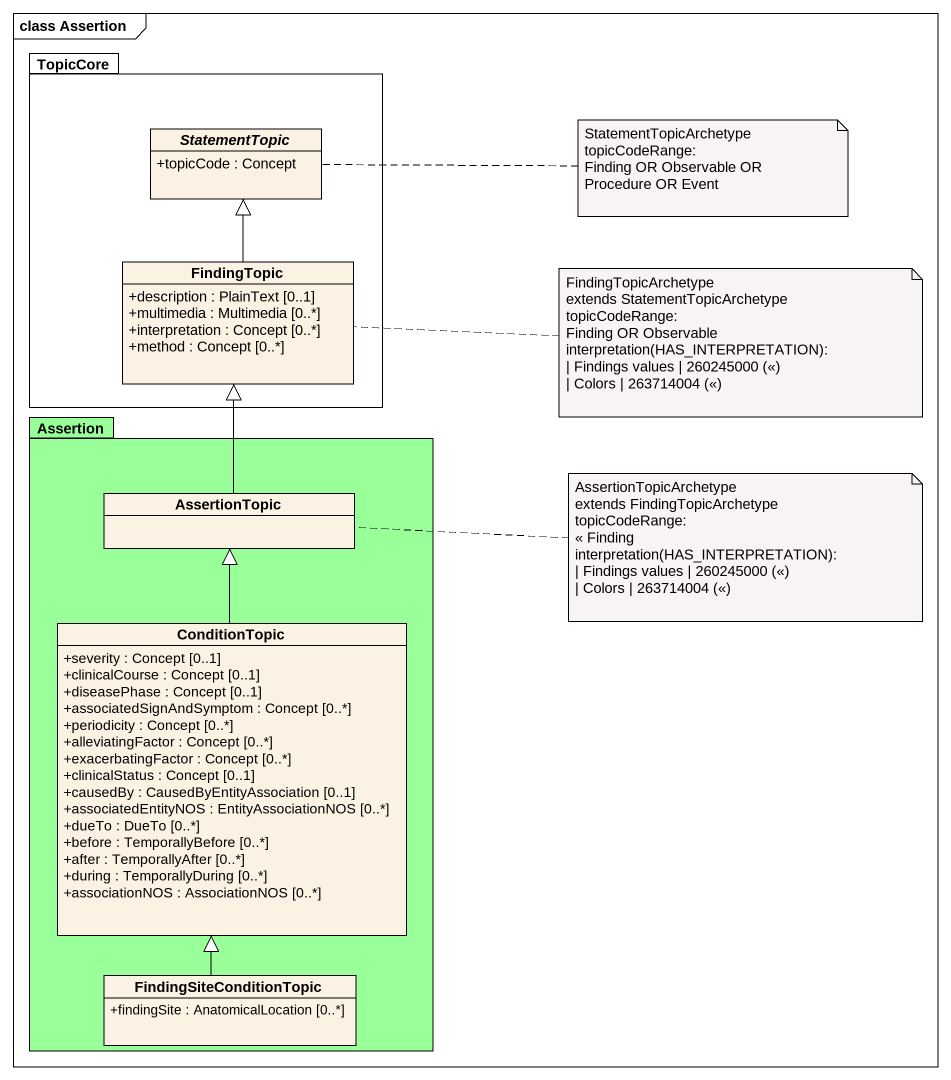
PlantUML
@startuml
mainframe class Assertion
hide circle
hide empty members
skinparam classAttributeIconSize 0
package TopicCore {
  abstract class StatementTopic {
    +topicCode : Concept
  }
  class FindingTopic {
    +description : PlainText [0..1]
    +multimedia : Multimedia [0..*]
    +interpretation : Concept [0..*]
    +method : Concept [0..*]
  }
}
package Assertion #99FF99 {
  class AssertionTopic
  class ConditionTopic {
    +severity : Concept [0..1]
    +clinicalCourse : Concept [0..1]
    +diseasePhase : Concept [0..1]
    +associatedSignAndSymptom : Concept [0..*]
    +periodicity : Concept [0..*]
    +alleviatingFactor : Concept [0..*]
    +exacerbatingFactor : Concept [0..*]
    +clinicalStatus : Concept [0..1]
    +causedBy : CausedByEntityAssociation [0..1]
    +associatedEntityNOS : EntityAssociationNOS [0..*]
    +dueTo : DueTo [0..*]
    +before : TemporallyBefore [0..*]
    +after : TemporallyAfter [0..*]
    +during : TemporallyDuring [0..*]
    +associationNOS : AssociationNOS [0..*]
  }
  class FindingSiteConditionTopic {
    +findingSite : AnatomicalLocation [0..*]
  }
}
FindingTopic -up-|> StatementTopic
AssertionTopic -up-|> FindingTopic
ConditionTopic -up-|> AssertionTopic
FindingSiteConditionTopic -up-|> ConditionTopic
note right of StatementTopic
  StatementTopicArchetype
  topicCodeRange:
  Finding OR Observable OR Procedure OR Event
end note
note right of FindingTopic
  FindingTopicArchetype
  extends StatementTopicArchetype
  topicCodeRange:
  Finding OR Observable
  interpretation(HAS_INTERPRETATION):
  ~| Findings values | 260245000 (<<)
  ~| Colors | 263714004 (<<)
end note
note right of AssertionTopic
  AssertionTopicArchetype
  extends FindingTopicArchetype
  topicCodeRange:
  << Finding
  interpretation(HAS_INTERPRETATION):
  ~| Findings values | 260245000 (<<)
  ~| Colors | 263714004 (<<)
end note
@enduml
